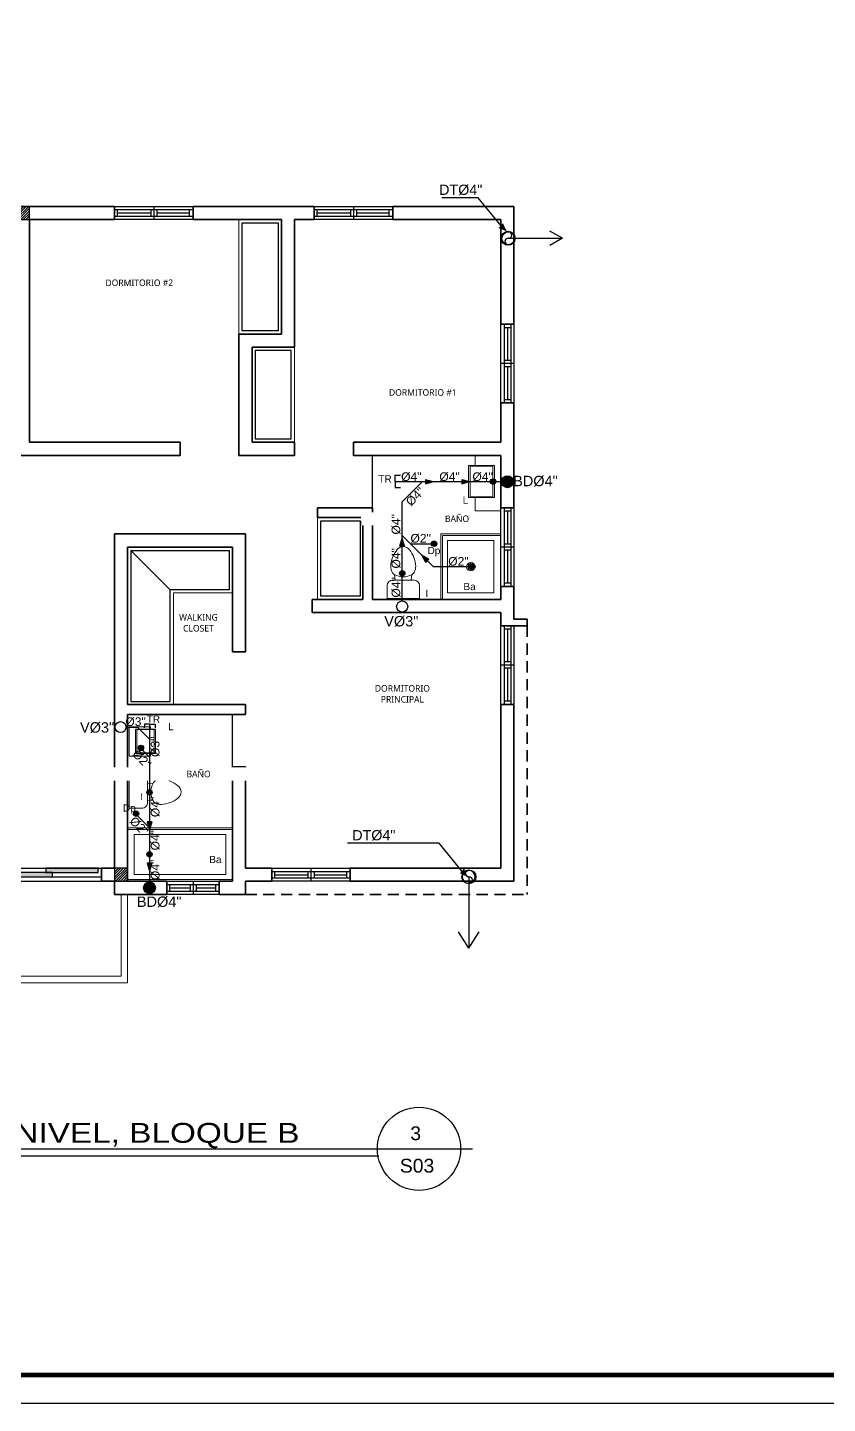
# Model space of a CAD drawing. Header units: feet. Extents: x 1019 to 2236, y -546 to 122.
# Drawn here: x 1072.97 to 1085.19, y -28.12 to -7.12 of the extents above; entities that cross this region are included whole.
import ezdxf
from ezdxf.enums import TextEntityAlignment as Align

# ---------------------------------------------------------------- set-up
doc = ezdxf.new("R2010")
doc.units = ezdxf.units.FT
doc.header["$LTSCALE"] = 0.05
doc.header["$MEASUREMENT"] = 0
doc.linetypes.add('HIDDEN', pattern=[9.525, 6.35, -3.175])
for name, color, linetype, lineweight in [('A-WALL', 7, 'Continuous', 25), ('closet', 8, 'Continuous', 5), ('I-FURN', 8, 'Continuous', 0), ('P-SANR-FIXT', 8, 'Continuous', 9)]:
    doc.layers.add(name, color=color, linetype=linetype, lineweight=lineweight)
for name, color, linetype in [('AGUASNEGRAS', 4, 'Continuous'), ('ANNDTTEXT', 2, 'Continuous'), ('columna', 9, 'Continuous'), ('MARCO', 1, 'Continuous'), ('MB3', 8, 'Continuous'), ('MUROS', 7, 'Continuous'), ('PERT-VENT', 8, 'Continuous'), ('PISO', 8, 'Continuous'), ('TEXTO', 2, 'Continuous'), ('textos', 7, 'Continuous'), ('TEXXT', 2, 'Continuous'), ('TXT', 2, 'Continuous')]:
    doc.layers.add(name, color=color, linetype=linetype)
doc.styles.add('ads', font='trebuc.ttf', dxfattribs={"height": 0.14})
doc.styles.add('DAMIAN', font='arial.ttf', dxfattribs={"height": 0.12})

# ---------------------------------------------------------------- blocks, each defined once
blk = doc.blocks.new('bath_sink_6127 - bath_sink_6127-542651-Nivel 1')
at = {"layer": 'I-FURN'}
for p, q in [((0.395, 0.244), (-0.005, 0.244)), ((-0.005, 0.244), (-0.005, -0.245)), ((0.025, -0.234), (0.025, 0.233)), ((0.025, 0.233), (0.369, 0.233)), ((0.293, 0.244), (0.293, 0.4)), ((0.369, 0.233), (0.369, -0.234)), ((0.395, -0.245), (0.395, 0.244)), ((-0.005, -0.245), (0.395, -0.245)), ((0.369, -0.234), (0.025, -0.234)), ((0.293, -0.448), (0.293, -0.245)), ((-0.1, -0.448), (0.293, -0.448))]:
    blk.add_line(p, q, dxfattribs=at)
blk = doc.blocks.new('Toilet_-_Tank_-_3D_4840 - 17_ High_ Seat Not Visible-536545-Nivel 1')
at = {"layer": 'P-SANR-FIXT'}
for p, q in [((0.248, 0.489), (-0.248, 0.489)), ((-0.248, 0.489), (-0.248, 0.298)), ((0.248, 0.298), (0.248, 0.489)), ((-0.159, 0.21), (-0.123, 0.21)), ((-0.123, 0.21), (-0.132, 0.127)), ((-0.123, 0.21), (0.123, 0.21)), ((0.132, 0.127), (0.123, 0.21)), ((0.123, 0.21), (0.159, 0.21))]:
    blk.add_line(p, q, dxfattribs=at)
for centre, radius, start, end in [((-0.159, 0.298), 0.0889, 180, 270), ((0.159, 0.298), 0.0889, 270, 360), ((-0.023, 0.008), 0.167, 151.0596, 182.709), ((-0.083, 0.041), 0.0995, 119.8981, 151.0596), ((0, -0.104), 0.266, 90.1019, 119.8981), ((0, -0.104), 0.266, 60.1019, 89.8981), ((0.083, 0.041), 0.0995, 28.9404, 60.1019), ((0.023, 0.008), 0.167, 357.291, 28.9404), ((0.25, 0.021), 0.441, 182.709, 218.5058), ((-0.25, 0.021), 0.441, 321.4942, 357.291), ((0.011, -0.169), 0.136, 218.5058, 265.219), ((-0.011, -0.169), 0.136, 274.781, 321.4942)]:
    blk.add_arc(centre, radius, start, end, dxfattribs=at)
blk = doc.blocks.new('Shower_Stall_9385 - 1-684532-Nivel 1')
at = {"layer": 'P-SANR-FIXT'}
for p, q in [((-0.576, 0.533), (0.424, 0.533)), ((-0.576, -0.381), (-0.576, 0.533)), ((0.424, 0.508), (-0.551, 0.508)), ((-0.551, -0.381), (-0.551, 0.508)), ((-0.475, -0.279), (-0.475, 0.432)), ((-0.475, 0.432), (0.322, 0.432)), ((0.322, 0.432), (0.322, -0.279)), ((-0.121, 0.108), (-0.032, 0.108)), ((-0.032, 0.099), (-0.121, 0.099)), ((-0.121, 0.081), (-0.032, 0.081)), ((-0.032, 0.072), (-0.121, 0.072)), ((-0.121, 0.053), (-0.032, 0.053)), ((-0.032, 0.044), (-0.121, 0.044)), ((-0.576, -0.381), (-0.551, -0.381)), ((-0.551, -0.381), (0.398, -0.381)), ((0.322, -0.279), (-0.475, -0.279))]:
    blk.add_line(p, q, dxfattribs=at)
for centre, radius, start, end in [((-0.076, 0.076), 0.0635, 360, 180), ((-0.076, 0.076), 0.0635, 0, 180), ((-0.076, 0.076), 0.0635, 180, 360), ((-0.076, 0.076), 0.0635, 180, 360), ((-0.121, 0.103), 0.00444, 90, 270), ((-0.121, 0.076), 0.00444, 90, 270), ((-0.121, 0.049), 0.00444, 90, 270), ((-0.032, 0.103), 0.00444, 270, 90), ((-0.032, 0.076), 0.00444, 270, 90), ((-0.032, 0.049), 0.00444, 270, 90), ((0.398, -0.356), 0.0254, 270, 360)]:
    blk.add_arc(centre, radius, start, end, dxfattribs=at)
blk = doc.blocks.new('bath_sink_6127 - bath_sink_6127-V2-Nivel 1')
at = {"layer": 'I-FURN'}
for p, q in [((0.293, 0.297), (-0.127, 0.297)), ((-0.127, 0.297), (-0.127, -0.29)), ((0.293, 0.244), (0.293, 0.297)), ((0.395, 0.244), (-0.005, 0.244)), ((-0.005, 0.244), (-0.005, -0.245)), ((0.025, -0.234), (0.025, 0.233)), ((0.025, 0.233), (0.369, 0.233)), ((0.369, 0.233), (0.369, -0.234)), ((0.395, -0.245), (0.395, 0.244)), ((-0.005, -0.245), (0.395, -0.245)), ((0.369, -0.234), (0.025, -0.234)), ((0.293, -0.29), (0.293, -0.245)), ((0.293, -0.29), (-0.127, -0.29))]:
    blk.add_line(p, q, dxfattribs=at)
blk = doc.blocks.new('A$C45091238')
for points in [[(0.05, 0), (0.946, 0), (0.946, 0.067), (0.05, 0.067)], [(0.846, 0.067), (1.753, 0.067), (1.753, 0.133), (0.846, 0.133)], [(1.653, 0.133), (2.45, 0.133), (2.45, 0.2), (1.653, 0.2)]]:
    blk.add_hatch(color=256).paths.add_polyline_path(points)
at = {"layer": 'PERT-VENT', "extrusion": (-6.28888e-16, -1.94037e-15, -1)}
for points in [[(-0.05, 0), (-0.946, 0), (-0.946, 0.067), (-0.05, 0.067)], [(-0.846, 0.067), (-1.753, 0.067), (-1.753, 0.133), (-0.846, 0.133)], [(-1.653, 0.133), (-2.45, 0.133), (-2.45, 0.2), (-1.653, 0.2)]]:
    blk.add_lwpolyline(points, close=True, dxfattribs=at)
at = {"layer": 'PISO'}
for p, q in [((0, 0.2), (2.5, 0.2)), ((0, 0), (2.5, 0))]:
    blk.add_line(p, q, dxfattribs=at)
at = {"layer": 'PISO', "extrusion": (-6.28888e-16, -1.94037e-15, -1)}
for p, q in [((0.896, 0.133), (0, 0.133)), ((1.753, 0.067), (2.5, 0.067))]:
    blk.add_line(p, q, dxfattribs=at)
blk = doc.blocks.new('A$C18ED6237')
at = {"layer": 'PERT-VENT', "extrusion": (-2.36783e-12, 8.94772e-16, -1)}
for p, q in [((1.2, 0.2), (0, 0.2)), ((1.2, 0.15), (0, 0.15)), ((1.2, 0.05), (0, 0.05)), ((0.054, 0.05), (0.054, 0.15)), ((0.553, 0.1), (0.054, 0.1)), ((0.553, 0.15), (0.553, 0.05)), ((0.6, 0.2), (0.6, 0)), ((0.647, 0.15), (0.647, 0.05)), ((1.153, 0.1), (0.647, 0.1)), ((0, 0), (1.2, 0))]:
    blk.add_line(p, q, dxfattribs=at)
at = {"layer": 'PERT-VENT'}
blk.add_line((1.153, 0.05), (1.153, 0.15), dxfattribs=at)
blk = doc.blocks.new('A$C206B62E9')
at = {"color": 2}
blk.add_circle((0.125, 0.125), 0.125, dxfattribs=at)
for centre, start, end in [((0.063, 0.129), 356.4536, 176.4536), ((0.187, 0.121), 176.4536, 356.4536)]:
    blk.add_arc(centre, 0.0625, start, end, dxfattribs=at)
blk = doc.blocks.new('A$C012446DC')
at = {"layer": 'PISO'}
h = blk.add_hatch(dxfattribs=at)
h.set_pattern_fill('ANSI31', color=256, scale=0.008571, angle=180)
h.set_pattern_definition([(225, (206536.064322, 1154820.960068), (0.0192434059784, -0.0192434059784), [])])
h.paths.add_polyline_path([(0, 0), (0.2, 0), (0.2, 0.2), (0, 0.2)])
at = {"layer": 'columna'}
blk.add_lwpolyline([(0.2, 0.2), (0, 0.2), (0, 0), (0.2, 0)], close=True, dxfattribs=at)
blk = doc.blocks.new('A$C791B5281')
at = {"layer": 'MUROS', "lineweight": 35}
blk.add_line((4.9, 10.3, 1.239), (5.1, 10.3, 1.239), dxfattribs=at)
for p in [(1.5, 10.1, 1.239), (4.9, 10.1, 1.239), (8.3, 10.1, 1.239), (0, 0, 1.239), (3.5, 0, 1.239), (6.3, 0, 1.239), (9.8, 0, 1.239)]:
    blk.add_blockref('A$C012446DC', p)

msp = doc.modelspace()

# ---------------------------------------------------------------- hatches: boundary and pattern name
at = {"layer": 'AGUASNEGRAS'}
for points in [[(1079.047, -14.088), (1079.167, -14.053), (1079.047, -14.019)], [(1079.6, -14.088), (1079.72, -14.053), (1079.6, -14.019)], [(1078.725, -15.037), (1078.691, -14.917), (1078.656, -15.037)], [(1079.1, -15.237), (1078.991, -15.176), (1079.051, -15.286)], [(1074.798, -19.247), (1074.833, -19.367), (1074.867, -19.247)], [(1074.798, -19.876), (1074.833, -19.996), (1074.867, -19.876)]]:
    msp.add_hatch(color=256, dxfattribs=at).paths.add_polyline_path(points)
at = {"layer": 'AGUASNEGRAS', "ltscale": 3}
h = msp.add_hatch(color=256, dxfattribs=at)
h.dxf.hatch_style = 1
edge = h.paths.add_edge_path()
edge.add_arc((1080.08, -14.053), 0.0413, 0, 360)
h = msp.add_hatch(color=256, dxfattribs=at)
h.dxf.hatch_style = 1
edge = h.paths.add_edge_path()
edge.add_arc((1080.08, -14.053), 0.0413, 0, 360)
h = msp.add_hatch(color=256, dxfattribs=at)
h.dxf.hatch_style = 1
edge = h.paths.add_edge_path()
edge.add_arc((1080.297, -14.056), 0.091, 0, 360)
h = msp.add_hatch(color=256, dxfattribs=at)
h.dxf.hatch_style = 1
edge = h.paths.add_edge_path()
edge.add_arc((1079.179, -15.003), 0.0413, 0, 360)
h = msp.add_hatch(color=256, dxfattribs=at)
h.dxf.hatch_style = 1
edge = h.paths.add_edge_path()
edge.add_arc((1079.762, -15.353), 0.0413, 0, 360)
h = msp.add_hatch(color=256, dxfattribs=at)
h.dxf.hatch_style = 1
edge = h.paths.add_edge_path()
edge.add_arc((1078.691, -15.453), 0.0413, 0, 360)
h = msp.add_hatch(color=256, dxfattribs=at)
h.dxf.hatch_style = 1
edge = h.paths.add_edge_path()
edge.add_arc((1078.691, -15.453), 0.0413, 0, 360)
h = msp.add_hatch(color=256, dxfattribs=at)
h.dxf.hatch_style = 1
edge = h.paths.add_edge_path()
edge.add_arc((1074.7, -18.117), 0.0413, 180, 540, ccw=False)
h = msp.add_hatch(color=256, dxfattribs=at)
h.dxf.hatch_style = 1
edge = h.paths.add_edge_path()
edge.add_arc((1074.832, -18.797), 0.0413, 180, 540, ccw=False)
h = msp.add_hatch(color=256, dxfattribs=at)
h.dxf.hatch_style = 1
edge = h.paths.add_edge_path()
edge.add_arc((1074.832, -18.797), 0.0413, 180, 540, ccw=False)
h = msp.add_hatch(color=256, dxfattribs=at)
h.dxf.hatch_style = 1
edge = h.paths.add_edge_path()
edge.add_arc((1074.627, -19.121), 0.0413, 0, 360)
h = msp.add_hatch(color=256, dxfattribs=at)
h.dxf.hatch_style = 1
edge = h.paths.add_edge_path()
edge.add_arc((1074.832, -19.741), 0.0413, 0, 360)
h = msp.add_hatch(color=256, dxfattribs=at)
h.dxf.hatch_style = 1
edge = h.paths.add_edge_path()
edge.add_arc((1074.832, -20.251), 0.091, 180, 540, ccw=False)
at = {"layer": 'TEXTO'}
for points in [[(1080.292, -10.237), (1080.174, -10.185), (1080.232, -10.12)], [(1080.292, -10.237), (1080.174, -10.185), (1080.232, -10.12)], [(1079.698, -20.088), (1079.58, -20.037), (1079.637, -19.971)], [(1079.698, -20.088), (1079.58, -20.037), (1079.637, -19.971)]]:
    msp.add_hatch(color=2, dxfattribs=at).paths.add_polyline_path(points)

# ---------------------------------------------------------------- linework, layer by layer
at = {"layer": 'A-WALL', "lineweight": 35, "extrusion": (-2.36659e-12, 8.94772e-16, -1)}
for p, q in [((1072.798, -9.853), (1074.298, -9.853)), ((1074.298, -9.853), (1074.298, -10.053)), ((1075.501, -9.853), (1077.348, -9.853)), ((1075.501, -10.053), (1075.501, -9.853)), ((1077.348, -9.853), (1077.348, -10.053)), ((1078.548, -9.853), (1080.398, -9.853)), ((1078.548, -10.053), (1078.548, -9.853)), ((1080.398, -9.853), (1080.398, -11.653)), ((1074.298, -10.053), (1072.998, -10.053)), ((1072.998, -10.053), (1072.998, -13.453)), ((1076.848, -10.053), (1075.501, -10.053)), ((1076.848, -11.803), (1076.848, -10.053)), ((1077.348, -10.053), (1077.048, -10.053)), ((1077.048, -10.053), (1077.048, -12.003)), ((1080.198, -10.053), (1078.548, -10.053)), ((1080.198, -11.653), (1080.198, -10.053)), ((1080.198, -11.653), (1080.398, -11.653)), ((1076.198, -13.653), (1076.198, -11.803)), ((1076.198, -11.803), (1076.848, -11.803)), ((1076.398, -13.453), (1076.398, -12.003)), ((1076.398, -12.003), (1077.048, -12.003)), ((1080.198, -12.853), (1080.398, -12.853)), ((1080.198, -13.453), (1080.198, -12.853)), ((1080.398, -12.853), (1080.198, -12.853)), ((1080.198, -12.853), (1080.398, -12.853)), ((1080.398, -12.853), (1080.398, -14.453)), ((1072.998, -13.453), (1075.298, -13.453)), ((1075.298, -13.453), (1075.298, -13.653)), ((1077.048, -13.453), (1076.398, -13.453)), ((1077.048, -13.453), (1077.048, -13.653)), ((1077.948, -13.453), (1080.198, -13.453)), ((1077.948, -13.653), (1077.948, -13.453)), ((1075.298, -13.653), (1072.798, -13.653)), ((1077.048, -13.653), (1076.198, -13.653)), ((1080.198, -13.653), (1077.948, -13.653)), ((1080.198, -14.453), (1080.198, -13.653)), ((1077.398, -14.453), (1078.238, -14.453)), ((1078.238, -14.453), (1078.238, -15.853)), ((1080.398, -14.453), (1080.198, -14.453)), ((1080.398, -14.453), (1080.198, -14.453)), ((1077.398, -14.603), (1078.088, -14.603)), ((1078.088, -15.853), (1078.088, -14.603)), ((1074.298, -19.953), (1074.298, -14.853)), ((1074.298, -14.853), (1076.298, -14.853)), ((1076.298, -14.853), (1076.298, -16.654)), ((1074.498, -15.053), (1074.498, -17.457)), ((1076.098, -15.053), (1074.498, -15.053)), ((1076.098, -16.654), (1076.098, -15.053)), ((1078.088, -15.853), (1078.088, -15.553)), ((1080.198, -15.653), (1080.398, -15.653)), ((1080.198, -15.853), (1080.198, -15.656)), ((1080.398, -16.153), (1080.398, -15.653)), ((1077.314, -16.053), (1077.314, -15.853)), ((1077.314, -15.853), (1078.088, -15.853)), ((1078.238, -15.853), (1080.198, -15.853)), ((1080.198, -16.053), (1077.314, -16.053)), ((1076.098, -16.654), (1076.298, -16.654)), ((1074.498, -17.457), (1076.298, -17.457)), ((1074.498, -17.607), (1074.498, -20.153)), ((1076.298, -17.607), (1074.498, -17.607)), ((1076.298, -17.457), (1076.298, -17.607)), ((1080.198, -19.953), (1080.198, -17.453)), ((1080.398, -17.453), (1080.398, -20.153)), ((1076.098, -20.153), (1076.098, -18.407)), ((1076.098, -18.407), (1076.298, -18.407)), ((1076.298, -18.407), (1076.298, -19.953)), ((1074.098, -19.953), (1074.298, -19.953)), ((1074.098, -20.153), (1074.298, -20.153)), ((1074.298, -20.353), (1074.298, -20.153)), ((1075.098, -20.153), (1074.498, -20.153)), ((1076.098, -20.153), (1075.898, -20.153)), ((1076.298, -19.953), (1076.698, -19.953)), ((1076.298, -20.153), (1076.298, -20.353)), ((1076.298, -20.153), (1076.698, -20.153)), ((1076.698, -19.953), (1076.698, -20.153)), ((1076.698, -19.953), (1076.698, -20.153)), ((1077.898, -20.153), (1077.898, -19.953)), ((1077.898, -19.953), (1080.198, -19.953)), ((1080.398, -20.153), (1077.898, -20.153)), ((1075.098, -20.353), (1074.298, -20.353)), ((1076.298, -20.353), (1075.898, -20.353))]:
    msp.add_line(p, q, dxfattribs=at)
at = {"layer": 'A-WALL', "lineweight": 35}
for p, q in [((1077.398, -14.603), (1077.398, -14.453)), ((1080.198, -16.253), (1080.198, -16.053)), ((1080.598, -16.153), (1080.398, -16.153)), ((1080.598, -16.253), (1080.198, -16.253)), ((1080.398, -17.453), (1080.198, -17.453)), ((1074.098, -19.953), (1074.098, -20.153)), ((1075.098, -20.153), (1075.098, -20.353)), ((1075.898, -20.153), (1075.898, -20.353))]:
    msp.add_line(p, q, dxfattribs=at)
at = {"layer": 'A-WALL', "lineweight": 35, "extrusion": (2.36783e-12, 8.94772e-16, -1)}
msp.add_line((1080.598, -16.253), (1080.598, -16.153), dxfattribs=at)
at = {"layer": 'AGUASNEGRAS', "ltscale": 3}
for p, q in [((1078.582, -14.053), (1080.388, -14.053)), ((1079.002, -14.053), (1078.691, -14.364)), ((1079.168, -15.353), (1078.691, -14.876)), ((1078.818, -15.003), (1079.138, -15.003)), ((1079.757, -15.353), (1079.168, -15.353)), ((1074.474, -17.801), (1074.65, -17.801)), ((1074.832, -17.983), (1074.65, -17.801)), ((1074.832, -18.259), (1074.724, -18.151)), ((1074.828, -19.332), (1074.651, -19.155))]:
    msp.add_line(p, q, dxfattribs=at)
for points in [[(1078.582, -14.053), (1078.582, -13.956), (1078.663, -13.956)], [(1078.582, -14.053), (1078.582, -14.141), (1078.663, -14.141)], [(1074.832, -17.757), (1074.754, -17.757), (1074.753, -17.811)], [(1074.832, -17.757), (1074.917, -17.757), (1074.918, -17.811)]]:
    msp.add_lwpolyline(points, dxfattribs=at)
at = {"layer": 'AGUASNEGRAS', "elevation": 0}
for points in [[(1079.047, -14.019), (1079.047, -14.088), (1079.167, -14.053)], [(1079.047, -14.019), (1079.167, -14.053)], [(1079.6, -14.019), (1079.6, -14.088), (1079.72, -14.053)], [(1079.6, -14.019), (1079.72, -14.053)], [(1079.051, -15.286), (1079.1, -15.237), (1078.991, -15.176)], [(1079.051, -15.286), (1078.991, -15.176)]]:
    msp.add_lwpolyline(points, dxfattribs=at)
at = {"layer": 'AGUASNEGRAS'}
for points in [[(1078.656, -15.037), (1078.725, -15.037), (1078.691, -14.917)], [(1078.656, -15.037), (1078.691, -14.917)], [(1074.867, -19.247), (1074.798, -19.247), (1074.833, -19.367)], [(1074.867, -19.247), (1074.833, -19.367)], [(1074.867, -19.876), (1074.798, -19.876), (1074.833, -19.996)], [(1074.867, -19.876), (1074.833, -19.996)]]:
    msp.add_lwpolyline(points, dxfattribs=at)
at = {"layer": 'AGUASNEGRAS', "ltscale": 3}
for centre, radius in [((1080.08, -14.053), 0.0413), ((1080.08, -14.053), 0.0413), ((1080.08, -14.053), 0.0413), ((1080.08, -14.053), 0.0413), ((1080.297, -14.056), 0.091), ((1079.179, -15.003), 0.0413), ((1079.179, -15.003), 0.0413), ((1079.762, -15.353), 0.0413), ((1079.762, -15.353), 0.0413), ((1078.691, -15.453), 0.0413), ((1078.691, -15.453), 0.0413), ((1078.691, -15.453), 0.0413), ((1078.691, -15.453), 0.0413), ((1078.691, -15.96), 0.0851), ((1074.39, -17.801), 0.0837), ((1074.7, -18.117), 0.0413), ((1074.832, -18.797), 0.0413), ((1074.832, -18.797), 0.0413), ((1074.627, -19.121), 0.0413), ((1074.627, -19.121), 0.0413), ((1074.832, -19.741), 0.0413), ((1074.832, -19.741), 0.0413), ((1074.832, -20.251), 0.091)]:
    msp.add_circle(centre, radius, dxfattribs=at)
at = {"layer": 'ANNDTTEXT', "ltscale": 0.5}
for centre in [(1080.309, -10.34), (1080.309, -10.34), (1079.71, -20.085), (1079.71, -20.085)]:
    msp.add_circle(centre, 0.107, dxfattribs=at)
at = {"layer": 'closet', "extrusion": (-2.36659e-12, 8.94772e-16, -1)}
for p, q in [((1077.048, -13.453), (1077.048, -12.003)), ((1075.198, -15.753), (1075.198, -17.457)), ((1076.098, -15.753), (1075.198, -15.753))]:
    msp.add_line(p, q, dxfattribs=at)
at = {"layer": 'closet', "extrusion": (2.36783e-12, 8.94772e-16, -1)}
for p, q in [((1077.048, -13.453), (1077.048, -12.003)), ((1075.198, -15.753), (1075.198, -17.457)), ((1076.098, -15.753), (1075.198, -15.753))]:
    msp.add_line(p, q, dxfattribs=at)
at = {"layer": 'closet'}
msp.add_line((1077.398, -14.603), (1077.398, -15.853), dxfattribs=at)
msp.add_line((1077.398, -14.603), (1077.398, -15.853), dxfattribs=at)
at = {"layer": 'MARCO'}
msp.add_lwpolyline([(1054.272, 13.877), (1118.772, 13.877), (1118.772, -28.123), (1054.272, -28.123)], close=True, dxfattribs=at)
at = {"layer": 'MARCO', "const_width": 0.075}
msp.add_lwpolyline([(1111.6, 13.443), (1054.706, 13.443), (1054.706, -27.689), (1111.6, -27.689)], close=True, dxfattribs=at)
at = {"layer": 'MB3', "linetype": 'HIDDEN', "lineweight": 35, "ltscale": 0.54}
for p in [(1080.598, -16.253), (1076.298, -20.353)]:
    msp.add_line(p, (1080.598, -20.353), dxfattribs=at)
at = {"layer": 'P-SANR-FIXT', "extrusion": (2.36783e-12, 8.94772e-16, -1)}
for p, q in [((1076.098, -19.338), (1074.498, -19.338)), ((1074.498, -19.338), (1074.498, -19.364)), ((1074.498, -19.364), (1076.098, -19.364)), ((1074.498, -20.127), (1074.498, -19.364)), ((1075.996, -19.44), (1074.599, -19.44)), ((1074.599, -19.44), (1074.599, -20.051)), ((1074.599, -20.051), (1075.996, -20.051))]:
    msp.add_line(p, q, dxfattribs=at)
at = {"layer": 'P-SANR-FIXT', "extrusion": (-2.36783e-12, 8.94772e-16, -1)}
for p, q in [((1075.996, -19.44), (1075.996, -20.051)), ((1076.098, -19.338), (1076.098, -19.364)), ((1076.098, -20.127), (1076.098, -19.364))]:
    msp.add_line(p, q, dxfattribs=at)
at = {"layer": 'P-SANR-FIXT', "extrusion": (2.36783e-12, -8.94772e-16, -1)}
for p, q in [((1074.498, -20.127), (1076.098, -20.127)), ((1074.498, -20.153), (1074.498, -20.127)), ((1076.098, -20.153), (1074.498, -20.153))]:
    msp.add_line(p, q, dxfattribs=at)
at = {"layer": 'P-SANR-FIXT', "extrusion": (-2.36783e-12, -8.94772e-16, -1)}
msp.add_line((1076.098, -20.153), (1076.098, -20.127), dxfattribs=at)
at = {"layer": 'P-SANR-FIXT'}
for p, q in [((1074.398, -20.353), (1074.398, -21.603)), ((1074.498, -20.353), (1074.498, -21.703)), ((1074.398, -21.603), (1071.498, -21.603)), ((1074.498, -21.703), (1071.398, -21.703))]:
    msp.add_line(p, q, dxfattribs=at)
at = {"layer": 'P-SANR-FIXT', "extrusion": (2.36783e-12, 8.94772e-16, -1)}
for centre in [(-1074.814, -19.718, 0), (-1074.814, -19.718, 0), (-1074.852, -19.718, 0), (-1074.814, -19.746, 0), (-1074.814, -19.746, 0), (-1074.814, -19.773, 0), (-1074.814, -19.773, 0), (-1074.852, -19.746, 0), (-1074.852, -19.773, 0)]:
    msp.add_arc(centre, 0.00444, 90, 270, dxfattribs=at)
at = {"layer": 'PERT-VENT', "extrusion": (2.36783e-12, 8.94772e-16, -1)}
for p, q in [((1075.098, -20.153), (1075.898, -20.153)), ((1075.498, -20.153), (1075.498, -20.353)), ((1075.098, -20.203), (1075.898, -20.203)), ((1075.098, -20.303), (1075.898, -20.303)), ((1075.898, -20.353), (1075.098, -20.353)), ((1075.144, -20.253), (1075.451, -20.253)), ((1075.451, -20.203), (1075.451, -20.303)), ((1075.544, -20.203), (1075.544, -20.303)), ((1075.544, -20.253), (1075.844, -20.253)), ((1075.844, -20.303), (1075.844, -20.203))]:
    msp.add_line(p, q, dxfattribs=at)
at = {"layer": 'PERT-VENT'}
msp.add_line((1075.144, -20.303), (1075.144, -20.203), dxfattribs=at)
at = {"layer": 'PISO'}
for points in [[(1076.998, -12.053), (1076.448, -12.053), (1076.448, -13.403), (1076.998, -13.403)], [(1076.048, -15.703), (1075.148, -15.703), (1074.548, -15.103), (1076.048, -15.103)], [(1075.148, -15.703), (1074.548, -15.103), (1074.548, -17.407), (1075.148, -17.407)]]:
    msp.add_lwpolyline(points, close=True, dxfattribs=at)
at = {"layer": 'TEXTO', "color": 2}
for p, q in [((1079.849, -9.722), (1079.298, -9.722)), ((1079.849, -9.722), (1079.298, -9.722)), ((1080.203, -10.152), (1079.849, -9.722)), ((1080.203, -10.152), (1079.849, -9.722)), ((1080.232, -10.12), (1080.174, -10.185)), ((1080.232, -10.12), (1080.174, -10.185)), ((1081.14, -10.34), (1080.948, -10.232)), ((1080.315, -10.34), (1081.14, -10.34)), ((1081.14, -10.34), (1080.948, -10.448)), ((1079.255, -19.573), (1077.855, -19.573)), ((1079.608, -20.003), (1079.255, -19.573)), ((1079.637, -19.971), (1079.58, -20.037)), ((1079.637, -19.971), (1079.58, -20.037)), ((1079.71, -20.085), (1079.71, -21.173)), ((1079.71, -21.173), (1079.551, -20.924)), ((1079.71, -21.173), (1079.869, -20.924))]:
    msp.add_line(p, q, dxfattribs=at)
at = {"layer": 'TEXXT', "color": 4}
for p, q in [((1059.311, -24.236), (1079.767, -24.236)), ((1077.799, -24.236), (1078.209, -24.236))]:
    msp.add_line(p, q, dxfattribs=at)
at = {"layer": 'TEXXT', "color": 3}
msp.add_line((1059.311, -24.345), (1078.332, -24.345), dxfattribs=at)
at = {"layer": 'TEXXT', "color": 4}
msp.add_circle((1078.948, -24.236), 0.635, dxfattribs=at)

# ---------------------------------------------------------------- block references
at = {"xscale": -1}
for p in [(1075.498, -10.053), (1078.548, -10.053), (1077.898, -20.153)]:
    msp.add_blockref('A$C18ED6237', p, dxfattribs=at)
at = {"layer": 'I-FURN', "extrusion": (-2.36659e-12, 8.94772e-16, -1)}
msp.add_blockref('bath_sink_6127 - bath_sink_6127-542651-Nivel 1', (-1080.098, -14.053, 0), dxfattribs=at)
at = {"layer": 'I-FURN', "extrusion": (-2.36659e-12, 8.94772e-16, -1), "xscale": 0.766135555857522, "yscale": 0.766135555857522, "zscale": 0.766135555857522, "rotation": 180}
msp.add_blockref('bath_sink_6127 - bath_sink_6127-V2-Nivel 1', (-1074.621, -18.017, 0), dxfattribs=at)
at = {"layer": 'P-SANR-FIXT', "extrusion": (-2.36659e-12, 8.94772e-16, -1)}
for name, p, rotation in [('Shower_Stall_9385 - 1-684532-Nivel 1', (-1079.814, -15.429, 0), 269.9999999999968), ('Toilet_-_Tank_-_3D_4840 - 17_ High_ Seat Not Visible-536545-Nivel 1', (-1078.707, -15.346, 0), 180), ('Toilet_-_Tank_-_3D_4840 - 17_ High_ Seat Not Visible-536545-Nivel 1', (-1075.013, -18.79, 0), 269.9999999999968)]:
    msp.add_blockref(name, p, dxfattribs=dict(at, rotation=rotation))
at = {"layer": 'PISO'}
msp.add_blockref('A$C45091238', (1071.598, -20.153), dxfattribs=at)
at = {"layer": 'TEXTO', "color": 2, "yscale": 0.7874921249995168, "zscale": 0.7874921249995168}
for p, xscale, rotation in [((1080.41, -10.438), 0.7874921249995168, 90), ((1080.41, -10.438), 0.7874921249995168, 90), ((1079.608, -20.184), -0.7874921249995168, 269.9999999999803), ((1079.608, -20.184), -0.7874921249995168, 269.9999999999803)]:
    msp.add_blockref('A$C206B62E9', p, dxfattribs=dict(at, xscale=xscale, rotation=rotation))

# ---------------------------------------------------------------- texts
at = {"layer": 'textos', "color": 7, "style": 'DAMIAN', "width": 1.2}
msp.add_text('PLANTA RECOLECCION AGUAS RESIDUALES DE 3ER. NIVEL, BLOQUE B  ', height=0.30347, dxfattribs=at).set_placement((1059.371, -24.145))
at = {"layer": 'TEXXT', "style": 'DAMIAN'}
for s, height, p in [('3', 0.211, (1078.897, -24.105)), ('S03', 0.2113, (1078.918, -24.6))]:
    msp.add_text(s, height=height, dxfattribs=at).set_placement(p, align=Align.CENTER)
for s, insert, char_height, width, attachment_point in [(' DT%%C4"', (1079.914, -9.683), 0.156, 3.7752, 9), (' DT%%C4"', (1079.914, -9.683), 0.156, 3.7752, 9), (' TR', (1078.283, -13.958, -224.56), 0.11, 2.904, 1), (' %%C4"', (1078.624, -13.912), 0.132, 3.4848, 1), (' %%C4"', (1079.207, -13.912), 0.132, 3.4848, 1), (' %%C4"', (1079.712, -13.912), 0.132, 3.4848, 1), (' BD%%C4"', (1081.067, -13.965), 0.1584, 4.18176, 3), (' L', (1079.572, -14.28), 0.11, 2.904, 1), (' %%C2"', (1078.766, -14.852), 0.132, 3.4848, 1), (' Dp', (1079.035, -15.05, 1.752), 0.11, 2.904, 1), (' %%C2"', (1079.343, -15.204), 0.132, 3.4848, 1), (' I', (1079.005, -15.705), 0.11, 2.904, 1), (' Ba', (1079.583, -15.6), 0.11, 2.904, 1), ('{\\fArial|b0|i0|c238|p34;V%%C}3{\\fArial|b0|i0|c238|p34;"}', (1078.417, -16.105), 0.1584, 4.18176, 1), (' TR', (1074.747, -17.624, -224.56), 0.11, 2.904, 1), ('{\\fArial|b0|i0|c238|p34;V%%C}3{\\fArial|b0|i0|c238|p34;"}', (1073.771, -17.726), 0.1584, 4.18176, 1), (' %%C3"', (1074.412, -17.651), 0.132, 3.4848, 1), (' L', (1075.073, -17.739), 0.11, 2.904, 1), (' I', (1074.648, -18.805), 0.11, 2.904, 1), (' Dp', (1074.383, -18.98, 1.752), 0.11, 2.904, 1), (' DT%%C4"', (1078.587, -19.534), 0.156, 3.7752, 9), (' Ba', (1075.702, -19.766), 0.11, 2.904, 1), (' BD%%C4"', (1074.578, -20.386), 0.1584, 4.18176, 1)]:
    msp.add_mtext(s, dxfattribs=dict(at, insert=insert, char_height=char_height, width=width, attachment_point=attachment_point))
at = {"layer": 'TEXXT', "char_height": 0.132, "width": 3.4848, "style": 'DAMIAN'}
for s, insert, attachment_point, rotation in [(' %%C4"', (1078.666, -15.069), 9, 90), (' %%C4"', (1078.666, -15.512), 9, 90), (' %%C3"', (1074.989, -17.945), 9, 90), (' %%C4"', (1074.989, -18.863), 9, 90), (' %%C2"', (1074.574, -19.117), 1, 315), (' %%C4"', (1074.989, -19.371), 9, 90), (' %%C4"', (1074.989, -19.823), 9, 90)]:
    msp.add_mtext(s, dxfattribs=dict(at, insert=insert, attachment_point=attachment_point, rotation=rotation))
at = {"layer": 'TXT', "insert": (1075.579, -16.075), "char_height": 0.1, "width": 2.838, "attachment_point": 2, "style": 'ads'}
msp.add_mtext('WALKING\\PCLOSET', dxfattribs=at)

# ---------------------------------------------------------------- next in the draw order: texts
at = {"layer": 'TXT', "char_height": 0.1, "width": 2.838, "attachment_point": 2, "style": 'ads', "bg_fill": 2}
for s, insert in [('DORMITORIO #2', (1074.676, -10.969)), ('DORMITORIO #1', (1079.006, -12.643)), ('BAÑO', (1079.529, -14.571)), ('COMEDOR', (1072.315, -15.675)), ('DORMITORIO \\PPRINCIPAL', (1078.694, -17.159)), ('BAÑO', (1075.582, -18.466))]:
    msp.add_mtext(s, dxfattribs=dict(at, insert=insert))

# ---------------------------------------------------------------- next in the draw order: linework, layer by layer
at = {"layer": 'AGUASNEGRAS', "ltscale": 3}
for p, q in [((1078.691, -15.875), (1078.691, -14.364)), ((1074.832, -17.764), (1074.832, -20.342))]:
    msp.add_line(p, q, dxfattribs=at)
at = {"layer": 'closet', "extrusion": (2.36783e-12, 8.94772e-16, -1)}
msp.add_line((1076.198, -11.803), (1076.198, -10.053), dxfattribs=at)
at = {"layer": 'PISO'}
for p, q in [((1078.238, -14.453), (1078.238, -13.653)), ((1076.098, -18.407), (1076.098, -17.607))]:
    msp.add_line(p, q, dxfattribs=at)
for points in [[(1076.798, -11.753), (1076.248, -11.753), (1076.248, -10.103), (1076.798, -10.103)], [(1078.048, -15.803), (1077.448, -15.803), (1077.448, -14.653), (1078.048, -14.653)]]:
    msp.add_lwpolyline(points, close=True, dxfattribs=at)

# ---------------------------------------------------------------- next in the draw order: block references
msp.add_blockref('A$C791B5281', (1064.498, -20.153, -1.239))
at = {"xscale": -1, "rotation": 270}
for p in [(1080.198, -12.853), (1080.198, -15.653), (1080.198, -17.453)]:
    msp.add_blockref('A$C18ED6237', p, dxfattribs=at)

# ---------------------------------------------------------------- next in the draw order: texts
at = {"layer": 'TEXXT', "char_height": 0.132, "width": 3.4848, "style": 'DAMIAN'}
for s, insert, attachment_point, rotation in [(' %%C4"', (1079.049, -14.221), 9, 45), (' %%C4"', (1078.666, -14.55), 9, 90), (' %%C2"', (1074.616, -18.094), 1, 315)]:
    msp.add_mtext(s, dxfattribs=dict(at, insert=insert, attachment_point=attachment_point, rotation=rotation))

doc.saveas('drawing.dxf')
